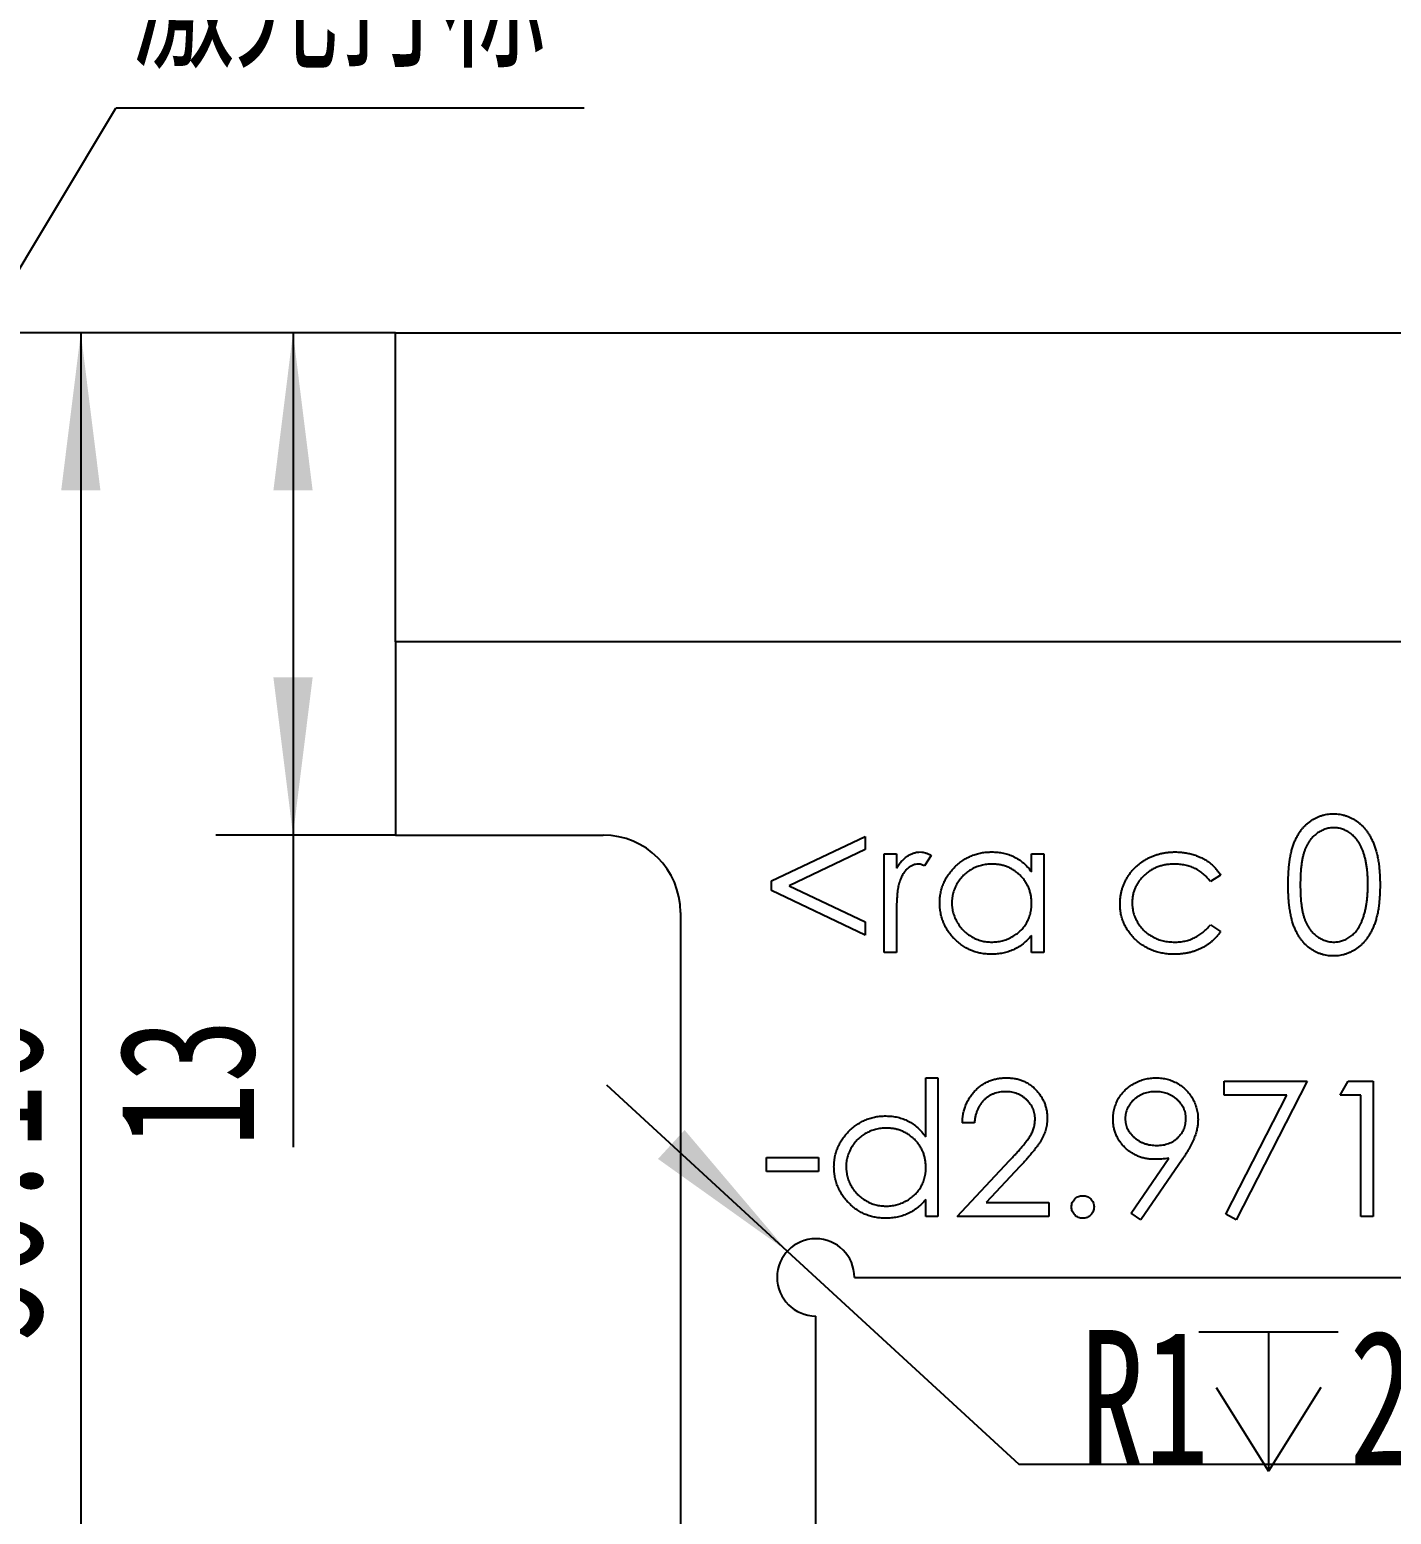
# Model space of a CAD drawing. Header units: millimetres. Extents: x 0 to 210, y 0 to 297.
# Drawn here: x 65.42 to 100.67, y 156.92 to 195.34 of the extents above; entities that cross this region are included whole.
import ezdxf

# ---------------------------------------------------------------- set-up
doc = ezdxf.new("R2010")
doc.units = ezdxf.units.MM
doc.layers.add('根据设置的颜色创建', color=7, linetype='Continuous', lineweight=25)
doc.styles.add('SLDTEXTSTYLE0', font='TXT', dxfattribs={"width": 0.7, "bigfont": 'bigfont'})
doc.styles.add('SLDTEXTSTYLE5', font='TXT', dxfattribs={"width": 0.7})
doc.dimstyles.new('SLDDIMSTYLE2', dxfattribs={"dimtxt": 3.5, "dimasz": 4.08, "dimexe": 0, "dimexo": 0.0625, "dimgap": 0.875, "dimtad": 2, "dimrnd": 1e-09, "dimzin": 12, "dimdsep": 46, "dimtxsty": 'SLDTEXTSTYLE5', "dimsah": 1, "dimcen": 0.09, "dimadec": 0, "dimazin": 3, "dimtfac": 1, "dimtofl": 0, "dimtmove": 0, "dimatfit": 3, "dimfxl": 0, "dimfrac": 2, "dimtolj": 1, "dimtzin": 12, "dimarcsym": 0})
doc.dimstyles.new('SLDDIMSTYLE4', dxfattribs={"dimtxt": 3.5, "dimasz": 4.08, "dimexe": 0, "dimexo": 0.0625, "dimgap": 0.875, "dimtad": 0, "dimtih": 1, "dimtoh": 1, "dimrnd": 1e-09, "dimzin": 12, "dimdsep": 46, "dimtxsty": 'SLDTEXTSTYLE5', "dimsah": 1, "dimcen": 0, "dimadec": 0, "dimazin": 3, "dimtfac": 1, "dimtofl": 0, "dimtmove": 1, "dimatfit": 3, "dimfxl": 0, "dimfrac": 2, "dimtolj": 1, "dimtzin": 12, "dimarcsym": 0})
doc.dimstyles.new('SLDDIMSTYLE6', dxfattribs={"dimtxt": 0.18, "dimasz": 4.08, "dimexe": 0, "dimexo": 0.0625, "dimgap": 0, "dimtad": 0, "dimtih": 1, "dimtoh": 1, "dimdec": 0, "dimrnd": 1e-09, "dimzin": 0, "dimdsep": 46, "dimtxsty": 'Standard', "dimsah": 1, "dimcen": 0.09, "dimadec": 0, "dimazin": 0, "dimtfac": 4.08, "dimtdec": 0, "dimtofl": 0, "dimtmove": 0, "dimatfit": 3, "dimfxl": 0, "dimfrac": 2, "dimtolj": 1, "dimtzin": 0, "dimarcsym": 0})

# ---------------------------------------------------------------- blocks, each defined once
blk = doc.blocks.new('_D_3')
at = {"layer": '根据设置的颜色创建'}
for p, q in [((74.891, 187.499), (64.748, 187.499)), ((66.748, 187.499), (66.748, 131.343)), ((81.269, 131.343), (64.748, 131.343))]:
    blk.add_line(p, q, dxfattribs=at)
for points in [[(66.748, 187.499), (66.24, 183.419), (67.256, 183.419)], [(66.748, 131.343), (67.256, 135.423), (66.24, 135.423)]]:
    blk.add_solid(points, dxfattribs=at)
at = {"layer": '根据设置的颜色创建', "insert": (62.236, 161.381), "char_height": 3.5, "attachment_point": 1, "rotation": 90, "style": 'SLDTEXTSTYLE5'}
blk.add_mtext('56.16', dxfattribs=at)
blk = doc.blocks.new('_D_4')
at = {"layer": '根据设置的颜色创建'}
for p, q in [((74.891, 187.499), (70.241, 187.499)), ((72.241, 187.499), (72.241, 174.499)), ((74.891, 174.499), (70.241, 174.499)), ((72.241, 174.499), (72.241, 166.422))]:
    blk.add_line(p, q, dxfattribs=at)
for points in [[(72.241, 187.499), (71.733, 183.419), (72.749, 183.419)], [(72.241, 174.499), (72.749, 178.579), (71.733, 178.579)]]:
    blk.add_solid(points, dxfattribs=at)
at = {"layer": '根据设置的颜色创建', "insert": (67.73, 166.422), "char_height": 3.5, "attachment_point": 1, "rotation": 90, "style": 'SLDTEXTSTYLE5'}
blk.add_mtext('13', dxfattribs=at)
blk = doc.blocks.new('SW_SYMBOL_HOLE_DEPTH')
at = {"layer": '根据设置的颜色创建', "color": 0}
for p, q in [((0, 875), (800, 875)), ((400, 875), (400, 75)), ((100, 555), (400, 75)), ((700, 555), (400, 75))]:
    blk.add_line(p, q, dxfattribs=at)
blk = doc.blocks.new('_D_7')
at = {"layer": '根据设置的颜色创建'}
for p, q in [((85.036, 163.729), (80.362, 168.027)), ((85.036, 163.729), (91.03, 158.217)), ((91.03, 158.217), (105.712, 158.217))]:
    blk.add_line(p, q, dxfattribs=at)
blk.add_solid([(85.036, 163.729), (82.377, 166.865), (81.689, 166.117)], dxfattribs=at)
at = {"layer": '根据设置的颜色创建', "xscale": 0.004511737089201878, "yscale": 0.004511737089201878, "zscale": 0.004511737089201878}
blk.add_blockref('SW_SYMBOL_HOLE_DEPTH', (95.684, 157.698), dxfattribs=at)
at = {"layer": '根据设置的颜色创建', "char_height": 3.5, "attachment_point": 1, "style": 'SLDTEXTSTYLE5'}
for s, insert in [('R1', (92.617, 161.689)), ('2.97', (99.583, 161.689))]:
    blk.add_mtext(s, dxfattribs=dict(at, insert=insert))
blk = doc.blocks.new('SW_NOTE_0_2')
at = {"layer": '根据设置的颜色创建', "color": 0}
blk.add_line((12.12, 0), (0, 0), dxfattribs=at)
at = {"layer": '根据设置的颜色创建', "color": 0, "insert": (0.383, 4.541), "char_height": 3.5, "attachment_point": 1, "style": 'SLDTEXTSTYLE0'}
blk.add_mtext('激光打标', dxfattribs=at)

msp = doc.modelspace()

# ---------------------------------------------------------------- linework, layer by layer
at = {"color": 7, "linetype": 'Continuous', "lineweight": 25}
for p, q in [((74.891, 187.499), (120.891, 187.499)), ((74.891, 179.499), (74.891, 187.499)), ((74.891, 179.499), (74.891, 174.499)), ((121.891, 179.499), (74.891, 179.499)), ((74.891, 174.499), (80.269, 174.499)), ((84.629, 173.314), (87.052, 174.467)), ((87.052, 174.467), (87.052, 174.122)), ((87.052, 174.122), (85.088, 173.188)), ((87.545, 174.018), (87.859, 174.018)), ((87.545, 171.46), (87.545, 174.018)), ((87.859, 174.018), (87.859, 173.642)), ((88.757, 173.975), (88.584, 173.703)), ((91.359, 174.018), (91.674, 174.018)), ((91.359, 173.545), (91.359, 174.018)), ((91.674, 174.018), (91.674, 171.46)), ((84.629, 173.062), (84.629, 173.314)), ((96.251, 173.463), (95.988, 173.3)), ((87.052, 171.909), (84.629, 173.062)), ((85.088, 173.188), (87.052, 172.254)), ((82.269, 172.499), (82.269, 143.343)), ((87.052, 172.254), (87.052, 171.909)), ((87.859, 172.32), (87.859, 171.46)), ((95.988, 172.178), (96.251, 172.006)), ((91.359, 171.46), (91.359, 171.903)), ((87.859, 171.46), (87.545, 171.46)), ((91.674, 171.46), (91.359, 171.46)), ((88.622, 168.217), (88.936, 168.217)), ((88.622, 166.69), (88.622, 168.217)), ((88.936, 168.217), (88.936, 164.627)), ((96.34, 168.127), (98.494, 168.127)), ((96.34, 167.768), (96.34, 168.127)), ((98.494, 168.127), (96.654, 164.537)), ((99.347, 167.768), (99.552, 168.127)), ((99.552, 168.127), (100.199, 168.127)), ((100.199, 168.127), (100.199, 164.627)), ((97.963, 167.768), (96.34, 167.768)), ((96.383, 164.687), (97.963, 167.768)), ((99.885, 167.768), (99.347, 167.768)), ((99.885, 164.627), (99.885, 167.768)), ((89.879, 167.05), (89.565, 167.05)), ((84.494, 166.153), (85.84, 166.153)), ((84.494, 165.794), (84.494, 166.153)), ((85.84, 166.153), (85.84, 165.794)), ((89.43, 164.627), (90.787, 166.076)), ((93.935, 164.712), (94.909, 166.134)), ((95.264, 166.113), (94.186, 164.537)), ((85.84, 165.794), (84.494, 165.794)), ((91.055, 165.921), (90.179, 164.986)), ((88.622, 164.627), (88.622, 165.069)), ((90.179, 164.986), (91.808, 164.986)), ((91.808, 164.986), (91.808, 164.627)), ((88.936, 164.627), (88.622, 164.627)), ((91.808, 164.627), (89.43, 164.627)), ((94.186, 164.537), (93.935, 164.712)), ((96.654, 164.537), (96.383, 164.687)), ((100.199, 164.627), (99.885, 164.627)), ((86.772, 163.052), (114.269, 163.052)), ((85.772, 151.372), (85.772, 162.052))]:
    msp.add_line(p, q, dxfattribs=at)
for centre, radius, end in [((80.269, 172.499), 2, 90), ((85.772, 163.052), 1, 270)]:
    msp.add_arc(centre, radius, 0, end, dxfattribs=at)
for points, knots in [([(98.001, 173.209), (98.001, 173.265), (98.001, 173.374), (98.009, 173.533), (98.02, 173.682), (98.036, 173.821), (98.056, 173.95), (98.082, 174.069), (98.112, 174.179), (98.147, 174.28), (98.186, 174.372), (98.228, 174.459), (98.276, 174.539), (98.326, 174.614), (98.38, 174.683), (98.437, 174.746), (98.5, 174.803), (98.565, 174.855), (98.634, 174.901), (98.705, 174.941), (98.778, 174.975), (98.853, 175.002), (98.929, 175.024), (99.008, 175.039), (99.089, 175.049), (99.143, 175.05), (99.171, 175.05)], [0, 0, 0, 0, 0.068595, 0.133246, 0.194313, 0.251279, 0.304513, 0.354235, 0.400481, 0.443411, 0.484015, 0.523252, 0.561042, 0.5979, 0.633518, 0.668314, 0.702496, 0.736685, 0.770293, 0.803437, 0.835913, 0.86846, 0.900847, 0.933467, 0.966258, 1, 1, 1, 1]), ([(99.171, 175.05), (99.199, 175.05), (99.254, 175.049), (99.336, 175.039), (99.416, 175.024), (99.493, 175.002), (99.57, 174.975), (99.643, 174.941), (99.716, 174.901), (99.785, 174.854), (99.852, 174.802), (99.916, 174.744), (99.975, 174.679), (100.032, 174.608), (100.084, 174.531), (100.134, 174.448), (100.178, 174.358), (100.221, 174.263), (100.258, 174.16), (100.291, 174.049), (100.318, 173.93), (100.34, 173.802), (100.358, 173.665), (100.37, 173.521), (100.377, 173.367), (100.378, 173.263), (100.379, 173.209)], [0, 0, 0, 0, 0.033788, 0.067194, 0.099862, 0.132567, 0.165151, 0.197913, 0.231319, 0.265083, 0.299255, 0.334399, 0.369943, 0.406284, 0.444064, 0.482998, 0.523354, 0.565537, 0.609613, 0.656391, 0.705885, 0.758325, 0.813832, 0.872795, 0.934722, 1, 1, 1, 1]), ([(99.181, 174.691), (99.142, 174.689), (99.065, 174.685), (98.951, 174.656), (98.841, 174.606), (98.754, 174.551), (98.687, 174.499), (98.64, 174.454), (98.596, 174.404), (98.555, 174.35), (98.517, 174.291), (98.482, 174.228), (98.45, 174.16), (98.421, 174.088), (98.396, 174.008), (98.374, 173.92), (98.355, 173.824), (98.341, 173.718), (98.329, 173.604), (98.321, 173.481), (98.315, 173.349), (98.315, 173.257), (98.315, 173.21)], [0, 0, 0, 0, 0.060387, 0.120883, 0.182755, 0.247811, 0.281299, 0.315088, 0.349702, 0.384857, 0.420966, 0.458511, 0.497175, 0.537602, 0.580503, 0.627468, 0.678388, 0.733983, 0.793747, 0.857714, 0.926698, 1, 1, 1, 1]), ([(100.065, 173.21), (100.064, 173.252), (100.063, 173.335), (100.059, 173.455), (100.048, 173.57), (100.036, 173.679), (100.019, 173.781), (100, 173.879), (99.975, 173.97), (99.948, 174.056), (99.917, 174.135), (99.883, 174.209), (99.847, 174.278), (99.808, 174.342), (99.766, 174.4), (99.72, 174.451), (99.672, 174.498), (99.606, 174.552), (99.518, 174.606), (99.409, 174.656), (99.296, 174.685), (99.219, 174.689), (99.181, 174.691)], [0, 0, 0, 0, 0.065681, 0.128486, 0.188175, 0.245106, 0.299448, 0.350823, 0.399942, 0.446672, 0.491255, 0.533376, 0.573853, 0.612526, 0.649597, 0.685532, 0.720106, 0.753838, 0.818925, 0.880493, 0.940311, 1, 1, 1, 1]), ([(87.859, 173.642), (87.883, 173.677), (87.927, 173.744), (88.001, 173.832), (88.076, 173.906), (88.154, 173.964), (88.234, 174.008), (88.316, 174.04), (88.399, 174.059), (88.455, 174.062), (88.483, 174.063)], [0, 0, 0, 0, 0.1600594, 0.3061124, 0.4383665, 0.5605415, 0.6753172, 0.7861136, 0.8928418, 1, 1, 1, 1]), ([(88.424, 173.749), (88.399, 173.747), (88.347, 173.744), (88.272, 173.717), (88.199, 173.673), (88.14, 173.625), (88.095, 173.578), (88.063, 173.538), (88.034, 173.492), (88.006, 173.442), (87.98, 173.388), (87.956, 173.329), (87.934, 173.265), (87.922, 173.22), (87.916, 173.198)], [0, 0, 0, 0, 0.0938065, 0.1913381, 0.2951906, 0.4103123, 0.4719303, 0.5364252, 0.6031187, 0.6741177, 0.749332, 0.8282834, 0.9120398, 1, 1, 1, 1]), ([(88.584, 173.703), (88.569, 173.71), (88.541, 173.723), (88.499, 173.738), (88.46, 173.747), (88.435, 173.748), (88.424, 173.749)], [0, 0, 0, 0, 0.295139, 0.56023, 0.794983, 1, 1, 1, 1]), ([(88.483, 174.063), (88.505, 174.062), (88.55, 174.059), (88.618, 174.042), (88.688, 174.015), (88.733, 173.989), (88.757, 173.975)], [0, 0, 0, 0, 0.225278, 0.463523, 0.720324, 1, 1, 1, 1]), ([(88.981, 172.746), (88.983, 172.791), (88.985, 172.879), (89.003, 173.008), (89.034, 173.132), (89.078, 173.252), (89.134, 173.366), (89.202, 173.475), (89.282, 173.58), (89.374, 173.678), (89.474, 173.768), (89.581, 173.847), (89.692, 173.914), (89.809, 173.968), (89.931, 174.011), (90.058, 174.041), (90.19, 174.059), (90.279, 174.062), (90.325, 174.063)], [0, 0, 0, 0, 0.063775, 0.126079, 0.186904, 0.247574, 0.308003, 0.369132, 0.432033, 0.496791, 0.561611, 0.624914, 0.686726, 0.748079, 0.809582, 0.871631, 0.934886, 1, 1, 1, 1]), ([(90.329, 173.749), (90.283, 173.747), (90.192, 173.744), (90.059, 173.719), (89.932, 173.677), (89.811, 173.62), (89.698, 173.548), (89.598, 173.46), (89.508, 173.361), (89.433, 173.248), (89.371, 173.128), (89.328, 173.003), (89.3, 172.874), (89.297, 172.787), (89.295, 172.743)], [0, 0, 0, 0, 0.085921, 0.169593, 0.252476, 0.336244, 0.419505, 0.502036, 0.584775, 0.669846, 0.754185, 0.836658, 0.91801, 1, 1, 1, 1]), ([(90.325, 174.063), (90.377, 174.061), (90.479, 174.059), (90.629, 174.035), (90.771, 173.996), (90.905, 173.942), (91.032, 173.87), (91.151, 173.78), (91.262, 173.671), (91.326, 173.588), (91.359, 173.545)], [0, 0, 0, 0, 0.129862, 0.254654, 0.376015, 0.495255, 0.614798, 0.738106, 0.865196, 1, 1, 1, 1]), ([(91.359, 172.734), (91.359, 172.769), (91.357, 172.838), (91.342, 172.941), (91.319, 173.038), (91.287, 173.132), (91.244, 173.22), (91.193, 173.305), (91.132, 173.385), (91.063, 173.459), (90.987, 173.526), (90.906, 173.587), (90.82, 173.636), (90.73, 173.677), (90.636, 173.71), (90.537, 173.732), (90.434, 173.747), (90.364, 173.748), (90.329, 173.749)], [0, 0, 0, 0, 0.065634, 0.129188, 0.191219, 0.251913, 0.312507, 0.373494, 0.435152, 0.498741, 0.562095, 0.624187, 0.685476, 0.746097, 0.807612, 0.869967, 0.933951, 1, 1, 1, 1]), ([(93.648, 172.718), (93.648, 172.748), (93.649, 172.808), (93.659, 172.897), (93.672, 172.985), (93.694, 173.071), (93.72, 173.156), (93.752, 173.238), (93.79, 173.319), (93.834, 173.398), (93.882, 173.474), (93.936, 173.546), (93.993, 173.614), (94.056, 173.677), (94.122, 173.737), (94.193, 173.791), (94.269, 173.841), (94.348, 173.888), (94.431, 173.929), (94.516, 173.965), (94.604, 173.995), (94.695, 174.019), (94.787, 174.04), (94.883, 174.052), (94.98, 174.061), (95.046, 174.062), (95.08, 174.063)], [0, 0, 0, 0, 0.041291, 0.082136, 0.122636, 0.162831, 0.203007, 0.243526, 0.284173, 0.32541, 0.366855, 0.407551, 0.448187, 0.488683, 0.529015, 0.569843, 0.61137, 0.653238, 0.695446, 0.737751, 0.780043, 0.822807, 0.865978, 0.909595, 0.954231, 1, 1, 1, 1]), ([(95.056, 173.749), (95.018, 173.748), (94.943, 173.746), (94.832, 173.733), (94.726, 173.709), (94.625, 173.678), (94.529, 173.636), (94.439, 173.585), (94.352, 173.526), (94.273, 173.458), (94.2, 173.383), (94.137, 173.304), (94.082, 173.221), (94.039, 173.133), (94.003, 173.042), (93.98, 172.947), (93.965, 172.848), (93.963, 172.78), (93.962, 172.746)], [0, 0, 0, 0, 0.0695216, 0.136921, 0.2019692, 0.2654616, 0.3282479, 0.3908167, 0.4535502, 0.517542, 0.5807384, 0.6419215, 0.7015967, 0.7603129, 0.8187565, 0.8777181, 0.9380941, 1, 1, 1, 1]), ([(95.988, 173.3), (95.959, 173.336), (95.902, 173.406), (95.803, 173.497), (95.698, 173.576), (95.585, 173.639), (95.464, 173.689), (95.335, 173.723), (95.198, 173.745), (95.104, 173.748), (95.056, 173.749)], [0, 0, 0, 0, 0.128324, 0.252584, 0.373506, 0.493364, 0.614609, 0.73847, 0.865995, 1, 1, 1, 1]), ([(95.08, 174.063), (95.122, 174.062), (95.205, 174.06), (95.329, 174.045), (95.451, 174.021), (95.569, 173.987), (95.682, 173.945), (95.788, 173.898), (95.883, 173.843), (95.971, 173.784), (96.051, 173.716), (96.125, 173.64), (96.193, 173.557), (96.231, 173.495), (96.251, 173.463)], [0, 0, 0, 0, 0.091269, 0.182081, 0.27191, 0.362049, 0.450066, 0.533976, 0.613602, 0.690198, 0.765413, 0.841437, 0.919733, 1, 1, 1, 1]), ([(87.916, 173.198), (87.911, 173.177), (87.9, 173.133), (87.89, 173.057), (87.88, 172.968), (87.873, 172.865), (87.866, 172.749), (87.863, 172.618), (87.86, 172.474), (87.86, 172.373), (87.859, 172.32)], [0, 0, 0, 0, 0.0708549, 0.1569381, 0.2586004, 0.3758909, 0.5081662, 0.6562378, 0.8201768, 1, 1, 1, 1]), ([(99.171, 171.371), (99.143, 171.371), (99.089, 171.372), (99.008, 171.381), (98.93, 171.397), (98.853, 171.418), (98.779, 171.444), (98.707, 171.479), (98.636, 171.518), (98.568, 171.563), (98.503, 171.614), (98.441, 171.671), (98.383, 171.734), (98.33, 171.804), (98.279, 171.879), (98.232, 171.959), (98.188, 172.046), (98.149, 172.14), (98.114, 172.241), (98.083, 172.351), (98.058, 172.471), (98.037, 172.6), (98.02, 172.739), (98.009, 172.887), (98.001, 173.045), (98.001, 173.153), (98.001, 173.209)], [0, 0, 0, 0, 0.033787, 0.066622, 0.099285, 0.131361, 0.163585, 0.196104, 0.228902, 0.262158, 0.295991, 0.330218, 0.36506, 0.400951, 0.43762, 0.475708, 0.515381, 0.556414, 0.599765, 0.646424, 0.696431, 0.749782, 0.806573, 0.867436, 0.931887, 1, 1, 1, 1]), ([(98.315, 173.21), (98.315, 173.164), (98.315, 173.073), (98.321, 172.941), (98.329, 172.818), (98.34, 172.704), (98.356, 172.599), (98.373, 172.502), (98.395, 172.414), (98.42, 172.334), (98.45, 172.262), (98.481, 172.194), (98.515, 172.131), (98.553, 172.072), (98.595, 172.018), (98.639, 171.968), (98.687, 171.923), (98.753, 171.87), (98.841, 171.814), (98.952, 171.766), (99.066, 171.735), (99.143, 171.731), (99.181, 171.73)], [0, 0, 0, 0, 0.072951, 0.141584, 0.205926, 0.265301, 0.320597, 0.371817, 0.41879, 0.461699, 0.502134, 0.540804, 0.578181, 0.614297, 0.649678, 0.684299, 0.718359, 0.752081, 0.817652, 0.879722, 0.939966, 1, 1, 1, 1]), ([(100.379, 173.209), (100.378, 173.155), (100.377, 173.051), (100.37, 172.899), (100.357, 172.755), (100.341, 172.619), (100.319, 172.492), (100.291, 172.373), (100.26, 172.262), (100.223, 172.16), (100.181, 172.065), (100.136, 171.976), (100.088, 171.893), (100.035, 171.816), (99.979, 171.745), (99.918, 171.68), (99.855, 171.621), (99.787, 171.568), (99.717, 171.522), (99.645, 171.481), (99.57, 171.448), (99.494, 171.419), (99.416, 171.397), (99.336, 171.382), (99.254, 171.372), (99.199, 171.371), (99.171, 171.371)], [0, 0, 0, 0, 0.065063, 0.126773, 0.185516, 0.240765, 0.29298, 0.34225, 0.388919, 0.432776, 0.474628, 0.514775, 0.553606, 0.591426, 0.628028, 0.663804, 0.698984, 0.733591, 0.767628, 0.801208, 0.834264, 0.866981, 0.89972, 0.932702, 0.966176, 1, 1, 1, 1]), ([(99.932, 172.33), (99.943, 172.362), (99.964, 172.425), (99.992, 172.523), (100.013, 172.627), (100.033, 172.734), (100.046, 172.846), (100.057, 172.964), (100.063, 173.085), (100.064, 173.168), (100.065, 173.21)], [0, 0, 0, 0, 0.110588, 0.224542, 0.342503, 0.464324, 0.590756, 0.722227, 0.858843, 1, 1, 1, 1]), ([(90.315, 171.415), (90.27, 171.417), (90.181, 171.419), (90.05, 171.438), (89.923, 171.468), (89.802, 171.51), (89.687, 171.565), (89.575, 171.632), (89.47, 171.711), (89.37, 171.802), (89.279, 171.9), (89.199, 172.005), (89.132, 172.116), (89.077, 172.232), (89.034, 172.353), (89.004, 172.48), (88.985, 172.611), (88.983, 172.701), (88.981, 172.746)], [0, 0, 0, 0, 0.06462, 0.127433, 0.189004, 0.24993, 0.310668, 0.372329, 0.434939, 0.499576, 0.564191, 0.626735, 0.688109, 0.749294, 0.810331, 0.871901, 0.935046, 1, 1, 1, 1]), ([(89.295, 172.743), (89.297, 172.699), (89.301, 172.612), (89.328, 172.483), (89.373, 172.357), (89.434, 172.236), (89.511, 172.124), (89.599, 172.022), (89.701, 171.934), (89.814, 171.861), (89.935, 171.802), (90.062, 171.761), (90.192, 171.734), (90.281, 171.731), (90.326, 171.73)], [0, 0, 0, 0, 0.0815893, 0.1628589, 0.2454837, 0.3308071, 0.4164934, 0.4998932, 0.5830482, 0.6671579, 0.7513119, 0.8337848, 0.9162565, 1, 1, 1, 1]), ([(90.326, 171.73), (90.371, 171.731), (90.462, 171.735), (90.595, 171.76), (90.725, 171.802), (90.849, 171.859), (90.964, 171.931), (91.067, 172.015), (91.155, 172.113), (91.229, 172.22), (91.287, 172.338), (91.33, 172.463), (91.355, 172.596), (91.358, 172.687), (91.359, 172.734)], [0, 0, 0, 0, 0.0848024, 0.1686635, 0.2525519, 0.3382397, 0.4231027, 0.5055561, 0.5861757, 0.6671357, 0.7484992, 0.8304524, 0.9134557, 1, 1, 1, 1]), ([(95.054, 171.415), (95.004, 171.416), (94.907, 171.418), (94.765, 171.437), (94.629, 171.466), (94.499, 171.508), (94.376, 171.561), (94.259, 171.627), (94.149, 171.704), (94.047, 171.793), (93.953, 171.889), (93.872, 171.993), (93.802, 172.101), (93.746, 172.215), (93.702, 172.333), (93.671, 172.457), (93.651, 172.586), (93.649, 172.674), (93.648, 172.718)], [0, 0, 0, 0, 0.069559, 0.136335, 0.201096, 0.26445, 0.327005, 0.389391, 0.451976, 0.51567, 0.578973, 0.640167, 0.69974, 0.758685, 0.81782, 0.876984, 0.937634, 1, 1, 1, 1]), ([(93.962, 172.746), (93.964, 172.701), (93.967, 172.612), (93.995, 172.481), (94.04, 172.354), (94.102, 172.233), (94.181, 172.12), (94.273, 172.019), (94.379, 171.932), (94.498, 171.859), (94.627, 171.801), (94.764, 171.759), (94.909, 171.734), (95.008, 171.731), (95.059, 171.73)], [0, 0, 0, 0, 0.080525, 0.159965, 0.240321, 0.322529, 0.405024, 0.486597, 0.567865, 0.651333, 0.736238, 0.821529, 0.909005, 1, 1, 1, 1]), ([(95.059, 171.73), (95.105, 171.731), (95.196, 171.733), (95.329, 171.755), (95.456, 171.79), (95.576, 171.839), (95.69, 171.903), (95.797, 171.981), (95.898, 172.072), (95.957, 172.142), (95.988, 172.178)], [0, 0, 0, 0, 0.1299811, 0.2554473, 0.3772983, 0.4984418, 0.6193721, 0.7418565, 0.8685637, 1, 1, 1, 1]), ([(99.181, 171.73), (99.22, 171.731), (99.297, 171.734), (99.411, 171.765), (99.52, 171.812), (99.606, 171.867), (99.672, 171.919), (99.719, 171.963), (99.762, 172.013), (99.803, 172.067), (99.84, 172.126), (99.874, 172.19), (99.905, 172.258), (99.923, 172.306), (99.932, 172.33)], [0, 0, 0, 0, 0.1128134, 0.2253939, 0.3395948, 0.4596754, 0.5217352, 0.5839258, 0.6481741, 0.713881, 0.7810045, 0.8514509, 0.9240507, 1, 1, 1, 1]), ([(91.359, 171.903), (91.324, 171.863), (91.255, 171.785), (91.14, 171.682), (91.017, 171.598), (90.888, 171.53), (90.754, 171.479), (90.613, 171.442), (90.466, 171.419), (90.366, 171.417), (90.315, 171.415)], [0, 0, 0, 0, 0.134298, 0.262085, 0.38627, 0.507165, 0.6273, 0.748145, 0.87237, 1, 1, 1, 1]), ([(96.251, 172.006), (96.235, 171.983), (96.204, 171.937), (96.152, 171.873), (96.096, 171.812), (96.036, 171.756), (95.973, 171.703), (95.904, 171.655), (95.833, 171.61), (95.758, 171.569), (95.679, 171.533), (95.598, 171.502), (95.514, 171.475), (95.427, 171.453), (95.338, 171.436), (95.245, 171.425), (95.15, 171.416), (95.086, 171.416), (95.054, 171.415)], [0, 0, 0, 0, 0.0596334, 0.1190689, 0.1781965, 0.2369566, 0.295932, 0.3558558, 0.4164733, 0.4777416, 0.539903, 0.6025375, 0.6654224, 0.7297653, 0.7948288, 0.8618265, 0.9300109, 1, 1, 1, 1]), ([(89.565, 167.05), (89.567, 167.092), (89.571, 167.174), (89.59, 167.293), (89.616, 167.407), (89.655, 167.515), (89.702, 167.617), (89.759, 167.714), (89.826, 167.805), (89.902, 167.89), (89.985, 167.967), (90.074, 168.033), (90.168, 168.09), (90.266, 168.137), (90.369, 168.172), (90.477, 168.198), (90.59, 168.214), (90.667, 168.216), (90.706, 168.217)], [0, 0, 0, 0, 0.068791, 0.135103, 0.198979, 0.261904, 0.323495, 0.385195, 0.446969, 0.509765, 0.572251, 0.633405, 0.693251, 0.752583, 0.812579, 0.873275, 0.93555, 1, 1, 1, 1]), ([(90.706, 168.217), (90.744, 168.216), (90.82, 168.214), (90.93, 168.199), (91.035, 168.175), (91.134, 168.142), (91.227, 168.097), (91.314, 168.043), (91.397, 167.981), (91.472, 167.908), (91.54, 167.83), (91.599, 167.746), (91.65, 167.66), (91.692, 167.57), (91.723, 167.476), (91.747, 167.38), (91.76, 167.279), (91.762, 167.211), (91.763, 167.176)], [0, 0, 0, 0, 0.069475, 0.136517, 0.200789, 0.26383, 0.325735, 0.387291, 0.449509, 0.512968, 0.576275, 0.63758, 0.697903, 0.757172, 0.816599, 0.876653, 0.93729, 1, 1, 1, 1]), ([(93.468, 167.145), (93.47, 167.194), (93.474, 167.29), (93.501, 167.43), (93.546, 167.563), (93.609, 167.688), (93.688, 167.803), (93.783, 167.906), (93.894, 167.997), (94.017, 168.075), (94.15, 168.138), (94.29, 168.184), (94.435, 168.211), (94.533, 168.215), (94.583, 168.217)], [0, 0, 0, 0, 0.0852491, 0.1673266, 0.2481753, 0.3288291, 0.4099081, 0.4905845, 0.5729935, 0.6582649, 0.7442216, 0.8290604, 0.9139383, 1, 1, 1, 1]), ([(94.583, 168.217), (94.631, 168.215), (94.727, 168.211), (94.868, 168.185), (95.003, 168.14), (95.131, 168.078), (95.25, 168.001), (95.356, 167.909), (95.449, 167.802), (95.527, 167.683), (95.589, 167.555), (95.634, 167.421), (95.662, 167.282), (95.665, 167.189), (95.667, 167.141)], [0, 0, 0, 0, 0.085532, 0.169003, 0.251943, 0.335682, 0.419409, 0.501265, 0.583703, 0.668, 0.751919, 0.834598, 0.916526, 1, 1, 1, 1]), ([(90.69, 167.858), (90.663, 167.857), (90.609, 167.856), (90.53, 167.846), (90.455, 167.829), (90.383, 167.806), (90.314, 167.776), (90.249, 167.74), (90.188, 167.696), (90.131, 167.646), (90.078, 167.591), (90.032, 167.529), (89.991, 167.462), (89.956, 167.391), (89.927, 167.313), (89.905, 167.23), (89.887, 167.142), (89.882, 167.081), (89.879, 167.05)], [0, 0, 0, 0, 0.064439, 0.126547, 0.186887, 0.245878, 0.304041, 0.362191, 0.420976, 0.48066, 0.5406, 0.600689, 0.661936, 0.724443, 0.789038, 0.856314, 0.926352, 1, 1, 1, 1]), ([(91.449, 167.148), (91.449, 167.172), (91.447, 167.219), (91.436, 167.288), (91.42, 167.355), (91.396, 167.419), (91.364, 167.481), (91.326, 167.539), (91.281, 167.596), (91.23, 167.649), (91.173, 167.698), (91.114, 167.741), (91.051, 167.777), (90.985, 167.806), (90.915, 167.83), (90.843, 167.846), (90.768, 167.856), (90.716, 167.857), (90.69, 167.858)], [0, 0, 0, 0, 0.061965, 0.122122, 0.180988, 0.239933, 0.299906, 0.359989, 0.421776, 0.486576, 0.551535, 0.615018, 0.677259, 0.73973, 0.80305, 0.866495, 0.931973, 1, 1, 1, 1]), ([(94.566, 167.858), (94.54, 167.857), (94.487, 167.855), (94.41, 167.847), (94.337, 167.83), (94.265, 167.808), (94.197, 167.779), (94.132, 167.744), (94.07, 167.702), (94.011, 167.655), (93.957, 167.604), (93.911, 167.548), (93.872, 167.49), (93.839, 167.43), (93.814, 167.367), (93.795, 167.301), (93.785, 167.232), (93.783, 167.186), (93.783, 167.162)], [0, 0, 0, 0, 0.068712, 0.134812, 0.199538, 0.263335, 0.326747, 0.390328, 0.454126, 0.519203, 0.58351, 0.645497, 0.70529, 0.763488, 0.821856, 0.880004, 0.939108, 1, 1, 1, 1]), ([(95.353, 167.162), (95.352, 167.186), (95.351, 167.232), (95.34, 167.301), (95.322, 167.367), (95.297, 167.43), (95.264, 167.49), (95.224, 167.548), (95.178, 167.603), (95.124, 167.655), (95.065, 167.702), (95.003, 167.744), (94.938, 167.779), (94.87, 167.808), (94.798, 167.83), (94.724, 167.846), (94.646, 167.855), (94.593, 167.857), (94.566, 167.858)], [0, 0, 0, 0, 0.06076, 0.119735, 0.177757, 0.235999, 0.29407, 0.353733, 0.415973, 0.48014, 0.545076, 0.608735, 0.672178, 0.735453, 0.799112, 0.864284, 0.930837, 1, 1, 1, 1]), ([(86.244, 165.913), (86.245, 165.957), (86.248, 166.045), (86.266, 166.174), (86.297, 166.299), (86.341, 166.418), (86.397, 166.533), (86.465, 166.642), (86.545, 166.747), (86.637, 166.845), (86.737, 166.935), (86.844, 167.013), (86.955, 167.081), (87.072, 167.135), (87.194, 167.178), (87.321, 167.208), (87.453, 167.226), (87.542, 167.228), (87.587, 167.23)], [0, 0, 0, 0, 0.063775, 0.126079, 0.186904, 0.247574, 0.308003, 0.369132, 0.432033, 0.496791, 0.561611, 0.624914, 0.686726, 0.748079, 0.809582, 0.871631, 0.934886, 1, 1, 1, 1]), ([(87.587, 167.23), (87.64, 167.228), (87.742, 167.225), (87.892, 167.199), (88.034, 167.156), (88.168, 167.097), (88.295, 167.02), (88.414, 166.927), (88.524, 166.816), (88.589, 166.732), (88.622, 166.69)], [0, 0, 0, 0, 0.128884, 0.252985, 0.37421, 0.494102, 0.614753, 0.738511, 0.866243, 1, 1, 1, 1]), ([(91.763, 167.176), (91.762, 167.128), (91.758, 167.031), (91.73, 166.889), (91.685, 166.751), (91.631, 166.641), (91.576, 166.551), (91.527, 166.478), (91.47, 166.399), (91.403, 166.314), (91.329, 166.224), (91.245, 166.127), (91.153, 166.026), (91.089, 165.956), (91.055, 165.921)], [0, 0, 0, 0, 0.098702, 0.195672, 0.292422, 0.391343, 0.444462, 0.504229, 0.570352, 0.642546, 0.722288, 0.807921, 0.90047, 1, 1, 1, 1]), ([(93.783, 167.162), (93.783, 167.139), (93.784, 167.092), (93.796, 167.023), (93.815, 166.958), (93.841, 166.894), (93.875, 166.834), (93.917, 166.776), (93.966, 166.721), (94.021, 166.669), (94.082, 166.622), (94.147, 166.58), (94.214, 166.545), (94.285, 166.517), (94.359, 166.494), (94.436, 166.478), (94.517, 166.469), (94.571, 166.468), (94.599, 166.467)], [0, 0, 0, 0, 0.05954, 0.117423, 0.17444, 0.231734, 0.289722, 0.3492, 0.410516, 0.47508, 0.540094, 0.604444, 0.668697, 0.73211, 0.796739, 0.862906, 0.930462, 1, 1, 1, 1]), ([(94.599, 166.467), (94.626, 166.467), (94.681, 166.469), (94.76, 166.478), (94.835, 166.494), (94.906, 166.517), (94.973, 166.545), (95.035, 166.58), (95.093, 166.622), (95.147, 166.669), (95.195, 166.721), (95.237, 166.776), (95.274, 166.834), (95.302, 166.895), (95.326, 166.958), (95.342, 167.024), (95.351, 167.092), (95.352, 167.139), (95.353, 167.162)], [0, 0, 0, 0, 0.072713, 0.141547, 0.208363, 0.272462, 0.33539, 0.397711, 0.459383, 0.522098, 0.584315, 0.644392, 0.703345, 0.761509, 0.82003, 0.878517, 0.938265, 1, 1, 1, 1]), ([(87.592, 166.915), (87.546, 166.914), (87.455, 166.911), (87.322, 166.885), (87.195, 166.844), (87.074, 166.786), (86.961, 166.714), (86.86, 166.627), (86.771, 166.527), (86.696, 166.415), (86.634, 166.295), (86.591, 166.169), (86.563, 166.041), (86.56, 165.953), (86.558, 165.909)], [0, 0, 0, 0, 0.085921, 0.169593, 0.252476, 0.336244, 0.419505, 0.502036, 0.584775, 0.669846, 0.754185, 0.836658, 0.91801, 1, 1, 1, 1]), ([(88.622, 165.9), (88.621, 165.936), (88.619, 166.005), (88.605, 166.107), (88.582, 166.205), (88.55, 166.298), (88.507, 166.387), (88.456, 166.472), (88.395, 166.551), (88.325, 166.626), (88.249, 166.693), (88.169, 166.754), (88.083, 166.803), (87.993, 166.844), (87.899, 166.877), (87.8, 166.899), (87.697, 166.914), (87.627, 166.915), (87.592, 166.915)], [0, 0, 0, 0, 0.065634, 0.129188, 0.191219, 0.251913, 0.312507, 0.373494, 0.435152, 0.498741, 0.562095, 0.624187, 0.685476, 0.746097, 0.807612, 0.869967, 0.933951, 1, 1, 1, 1]), ([(90.787, 166.076), (90.82, 166.11), (90.884, 166.176), (90.974, 166.273), (91.054, 166.363), (91.126, 166.445), (91.188, 166.522), (91.243, 166.59), (91.287, 166.653), (91.335, 166.726), (91.381, 166.814), (91.421, 166.923), (91.445, 167.035), (91.448, 167.11), (91.449, 167.148)], [0, 0, 0, 0, 0.110803, 0.212829, 0.306101, 0.390647, 0.466924, 0.534481, 0.593587, 0.644557, 0.7362, 0.825024, 0.911986, 1, 1, 1, 1]), ([(94.54, 166.108), (94.504, 166.109), (94.432, 166.111), (94.326, 166.125), (94.224, 166.148), (94.126, 166.181), (94.033, 166.223), (93.944, 166.275), (93.859, 166.336), (93.779, 166.406), (93.707, 166.483), (93.643, 166.564), (93.589, 166.65), (93.545, 166.741), (93.511, 166.836), (93.486, 166.935), (93.471, 167.038), (93.469, 167.109), (93.468, 167.145)], [0, 0, 0, 0, 0.066295, 0.130131, 0.192862, 0.25436, 0.31591, 0.377338, 0.440205, 0.504175, 0.568034, 0.630228, 0.690861, 0.751422, 0.811466, 0.87275, 0.935391, 1, 1, 1, 1]), ([(95.667, 167.141), (95.666, 167.104), (95.664, 167.03), (95.647, 166.917), (95.618, 166.801), (95.586, 166.704), (95.555, 166.623), (95.526, 166.559), (95.493, 166.492), (95.455, 166.422), (95.415, 166.349), (95.369, 166.273), (95.318, 166.194), (95.282, 166.141), (95.264, 166.113)], [0, 0, 0, 0, 0.09832, 0.199417, 0.305603, 0.416162, 0.474582, 0.537006, 0.603857, 0.67409, 0.749417, 0.828253, 0.912054, 1, 1, 1, 1]), ([(94.909, 166.134), (94.846, 166.127), (94.724, 166.112), (94.601, 166.109), (94.54, 166.108)], [0, 0, 0, 0, 0.507858, 1, 1, 1, 1]), ([(87.578, 164.582), (87.532, 164.583), (87.443, 164.586), (87.312, 164.605), (87.186, 164.635), (87.065, 164.677), (86.949, 164.732), (86.838, 164.799), (86.732, 164.878), (86.633, 164.969), (86.542, 165.067), (86.462, 165.172), (86.395, 165.283), (86.339, 165.399), (86.296, 165.52), (86.266, 165.646), (86.248, 165.778), (86.245, 165.867), (86.244, 165.913)], [0, 0, 0, 0, 0.06462, 0.127433, 0.189004, 0.24993, 0.310668, 0.372329, 0.434939, 0.499576, 0.564191, 0.626735, 0.688109, 0.749294, 0.810331, 0.871901, 0.935046, 1, 1, 1, 1]), ([(86.558, 165.909), (86.56, 165.866), (86.564, 165.779), (86.591, 165.65), (86.635, 165.524), (86.697, 165.403), (86.773, 165.29), (86.862, 165.189), (86.964, 165.101), (87.077, 165.028), (87.198, 164.969), (87.325, 164.927), (87.455, 164.901), (87.544, 164.898), (87.589, 164.896)], [0, 0, 0, 0, 0.0815893, 0.1628589, 0.2454837, 0.3308071, 0.4164934, 0.4998932, 0.5830482, 0.6671579, 0.7513119, 0.8337848, 0.9162565, 1, 1, 1, 1]), ([(87.589, 164.896), (87.634, 164.898), (87.725, 164.901), (87.858, 164.926), (87.988, 164.968), (88.111, 165.026), (88.227, 165.098), (88.33, 165.182), (88.418, 165.28), (88.492, 165.387), (88.55, 165.505), (88.592, 165.63), (88.618, 165.763), (88.621, 165.854), (88.622, 165.9)], [0, 0, 0, 0, 0.084802, 0.168664, 0.252552, 0.33824, 0.423103, 0.505556, 0.586176, 0.667136, 0.748499, 0.830452, 0.913456, 1, 1, 1, 1]), ([(88.622, 165.069), (88.587, 165.029), (88.518, 164.951), (88.402, 164.849), (88.28, 164.765), (88.151, 164.697), (88.016, 164.645), (87.875, 164.609), (87.729, 164.586), (87.628, 164.583), (87.578, 164.582)], [0, 0, 0, 0, 0.134298, 0.262085, 0.38627, 0.507165, 0.6273, 0.748145, 0.87237, 1, 1, 1, 1]), ([(92.392, 164.874), (92.393, 164.894), (92.395, 164.932), (92.411, 164.987), (92.439, 165.037), (92.476, 165.082), (92.52, 165.119), (92.571, 165.146), (92.626, 165.162), (92.664, 165.164), (92.683, 165.165)], [0, 0, 0, 0, 0.129097, 0.252046, 0.373905, 0.501038, 0.628171, 0.751376, 0.872426, 1, 1, 1, 1]), ([(92.683, 164.582), (92.664, 164.583), (92.626, 164.585), (92.571, 164.602), (92.52, 164.629), (92.476, 164.666), (92.439, 164.711), (92.411, 164.762), (92.395, 164.816), (92.393, 164.855), (92.392, 164.874)], [0, 0, 0, 0, 0.127757, 0.249414, 0.372796, 0.500111, 0.62861, 0.750643, 0.873768, 1, 1, 1, 1]), ([(92.683, 165.165), (92.703, 165.164), (92.741, 165.162), (92.796, 165.146), (92.846, 165.119), (92.891, 165.082), (92.927, 165.037), (92.956, 164.988), (92.971, 164.932), (92.974, 164.893), (92.975, 164.874)], [0, 0, 0, 0, 0.127519, 0.249986, 0.371792, 0.49887, 0.625948, 0.748492, 0.870959, 1, 1, 1, 1]), ([(92.975, 164.874), (92.974, 164.855), (92.971, 164.817), (92.956, 164.761), (92.927, 164.712), (92.891, 164.666), (92.846, 164.629), (92.796, 164.602), (92.741, 164.585), (92.703, 164.583), (92.683, 164.582)], [0, 0, 0, 0, 0.126178, 0.248821, 0.37154, 0.499984, 0.627244, 0.749226, 0.872298, 1, 1, 1, 1])]:
    msp.add_open_spline(points, degree=3, knots=knots, dxfattribs=at)

# ---------------------------------------------------------------- block references
at = {"layer": '根据设置的颜色创建'}
msp.add_blockref('SW_NOTE_0_2', (67.658, 193.314), dxfattribs=at)

# ---------------------------------------------------------------- dimensions: what is measured, and where the dimension line sits
for base, p2, picture, middle in [((66.748, 131.343), (81.269, 131.343), '_D_3', (66.748, 165.214)), ((72.241, 174.499), (74.891, 174.499), '_D_4', (72.241, 167.958))]:
    dim = msp.add_linear_dim(base=base, p1=(74.891, 187.499), p2=p2, angle=90, dimstyle='SLDDIMSTYLE2', dxfattribs=at)
    dim.commit()
    dim.dimension.update_dxf_attribs({"geometry": picture, "text_midpoint": middle, "dimtype": 160})
dim = msp.add_radius_dim(center=(85.772, 163.052), mpoint=(85.036, 163.729), text='<>{\\fGDT;x}2.97', dimstyle='SLDDIMSTYLE4', dxfattribs=at)
dim.commit()
dim.dimension.update_dxf_attribs({"geometry": '_D_7', "text_midpoint": (99.165, 159.862), "dimtype": 164})

# ---------------------------------------------------------------- leaders
msp.add_leader([(52.309, 167.781), (67.658, 193.314)], dimstyle='SLDDIMSTYLE6', dxfattribs=at)

doc.saveas('drawing.dxf')
